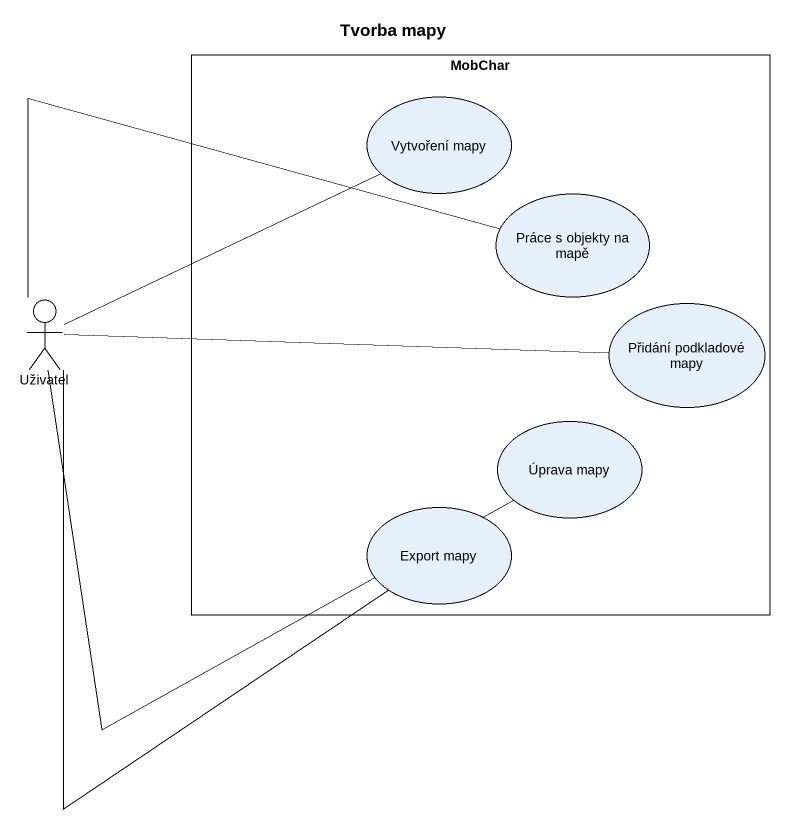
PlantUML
@startuml
title Tvorba mapy
rectangle MobChar {
  usecase "Vytvoření mapy" as Vytvoření_mapy
  usecase "Práce s objekty na mapě" as Práce_s_objekty_na_mapě
  usecase "Přidání podkladové mapy" as Přidání_podkladové_mapy
  usecase "Úprava mapy" as Úprava_mapy
  usecase "Export mapy" as Export_mapy
}
actor Uživatel
Uživatel -right- Vytvoření_mapy
Uživatel -right- Práce_s_objekty_na_mapě
Uživatel -right- Přidání_podkladové_mapy
Uživatel -right- Úprava_mapy
Uživatel -right- Export_mapy
@enduml
